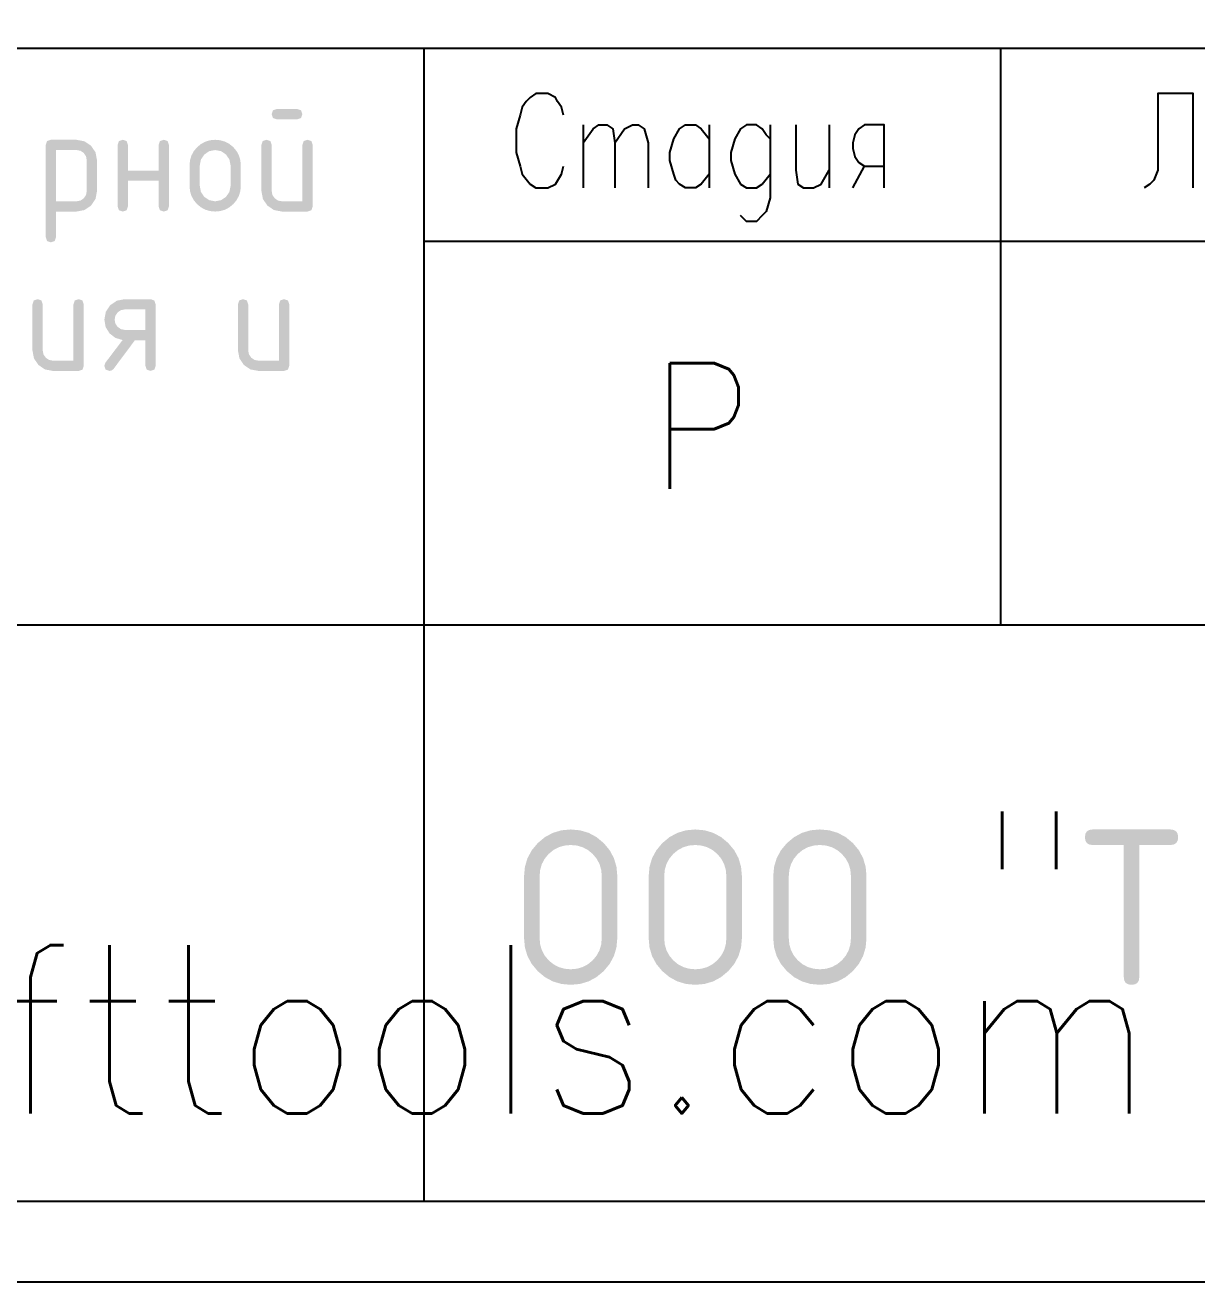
# Model space of a CAD drawing. Header units: millimetres. Extents: x 0 to 420, y 0 to 297.
# Drawn here: x 368.44 to 393.65, y 0 to 27.04 of the extents above; entities that cross this region are included whole.
import ezdxf

# ---------------------------------------------------------------- set-up
doc = ezdxf.new("R2010")
doc.units = ezdxf.units.MM
doc.layers.get('0').update_dxf_attribs({"linetype": 'CONTINUOUS'})
doc.styles.get("Standard").update_dxf_attribs({"font": 'STANDARD'})

# ---------------------------------------------------------------- blocks, each defined once
blk = doc.blocks.new('ABViewer')
at = {"color": 0, "true_color": 0x000001, "insert": (0, 0), "char_height": 0.05, "attachment_point": 1}
blk.add_mtext('ABViewer 16 trial version - www.cadsofttools.com', dxfattribs=at)

msp = doc.modelspace()

# ---------------------------------------------------------------- hatches: boundary and pattern name
at = {"true_color": 0x000007}
h = msp.add_hatch(color=0, dxfattribs=at)
h.paths.add_polyline_path([(374.630381, 24.463044), (374.630381, 23.139576), (374.602751, 23.056756), (374.520138, 23.029333), (373.968371, 23.029333), (373.797357, 23.061235), (373.655281, 23.157215), (373.559301, 23.299291), (373.527399, 23.470305), (373.527399, 24.463044), (373.554822, 24.545658), (373.637642, 24.573287), (373.720256, 24.545658), (373.747885, 24.463044), (373.747885, 23.470305), (373.764077, 23.386383), (373.812929, 23.314863), (373.884449, 23.266011), (373.968371, 23.249819), (374.409895, 23.249819), (374.409895, 24.463044), (374.437318, 24.545658), (374.520138, 24.573287), (374.602751, 24.545658)], flags=0)
h.paths.add_polyline_path([(374.297998, 25.014259), (373.858128, 25.014259), (373.775308, 25.041682), (373.747885, 25.124503), (373.775308, 25.207116), (373.858128, 25.234746), (374.297998, 25.234746), (374.380612, 25.207116), (374.408241, 25.124503), (374.380612, 25.041682)], flags=0)
h = msp.add_hatch(color=0, dxfattribs=at)
h.paths.add_polyline_path([(368.887275, 24.463044), (368.914698, 24.545658), (368.997518, 24.573287), (369.549284, 24.573287), (369.720092, 24.541179), (369.862375, 24.445405), (369.958148, 24.303123), (369.990257, 24.132315), (369.990257, 23.470305), (369.958148, 23.300393), (369.862375, 23.157766), (369.720092, 23.061304), (369.549284, 23.029333), (369.107761, 23.029333), (369.107761, 22.478118), (369.080131, 22.395505), (368.997518, 22.367875), (368.914698, 22.395505), (368.887275, 22.478118)], flags=0)
h.paths.add_polyline_path([(369.107761, 24.352801), (369.107761, 23.249819), (369.549284, 23.249819), (369.633896, 23.265942), (369.705278, 23.314312), (369.753647, 23.385487), (369.769771, 23.470305), (369.769771, 24.132315), (369.753716, 24.217822), (369.70583, 24.28886), (369.634792, 24.336747), (369.549284, 24.352801)], flags=0)
for points in [[(370.654469, 23.690792), (370.654469, 23.139576), (370.626839, 23.056756), (370.544226, 23.029333), (370.461406, 23.056756), (370.433983, 23.139576), (370.433983, 24.463044), (370.461406, 24.545658), (370.544226, 24.573287), (370.626839, 24.545658), (370.654469, 24.463044), (370.654469, 23.911829), (371.316479, 23.911829), (371.316479, 24.463044), (371.343902, 24.545658), (371.426722, 24.573287), (371.509335, 24.545658), (371.536965, 24.463044), (371.536965, 23.139576), (371.509335, 23.056756), (371.426722, 23.029333), (371.343902, 23.056756), (371.316479, 23.139576), (371.316479, 23.690792)], [(369.704607, 21.033917), (369.704607, 19.710449), (369.676978, 19.627629), (369.594364, 19.600206), (369.042598, 19.600206), (368.871583, 19.632108), (368.729507, 19.728088), (368.633527, 19.870164), (368.601625, 20.041178), (368.601625, 21.033917), (368.629048, 21.116531), (368.711869, 21.14416), (368.794482, 21.116531), (368.822112, 21.033917), (368.822112, 20.041178), (368.838304, 19.957256), (368.887155, 19.885736), (368.958675, 19.836884), (369.042598, 19.820692), (369.484121, 19.820692), (369.484121, 21.033917), (369.511544, 21.116531), (369.594364, 21.14416), (369.676978, 21.116531)], [(374.125243, 21.033917), (374.125243, 19.710449), (374.097613, 19.627629), (374.015, 19.600206), (373.463233, 19.600206), (373.292219, 19.632108), (373.150143, 19.728088), (373.054163, 19.870164), (373.022261, 20.041178), (373.022261, 21.033917), (373.049684, 21.116531), (373.132504, 21.14416), (373.215118, 21.116531), (373.242747, 21.033917), (373.242747, 20.041178), (373.258939, 19.957256), (373.307791, 19.885736), (373.379311, 19.836884), (373.463233, 19.820692), (373.904757, 19.820692), (373.904757, 21.033917), (373.93218, 21.116531), (374.015, 21.14416), (374.097613, 21.116531)], [(391.242856, 9.567207), (391.253304, 9.640278), (391.28468, 9.692471), (391.337037, 9.723787), (391.410426, 9.734225), (393.081159, 9.734225), (393.154316, 9.723787), (393.206699, 9.692471), (393.238204, 9.640278), (393.248729, 9.567207), (393.238204, 9.493818), (393.206699, 9.441461), (393.154316, 9.410085), (393.081159, 9.399638), (392.413086, 9.399638), (392.413086, 6.558674), (392.402648, 6.485604), (392.371332, 6.433411), (392.319139, 6.402095), (392.246068, 6.391656), (392.172679, 6.402095), (392.120322, 6.433411), (392.088946, 6.485604), (392.078499, 6.558674), (392.078499, 9.399638), (391.410426, 9.399638), (391.337037, 9.410085), (391.28468, 9.441461), (391.253304, 9.493818)]]:
    msp.add_hatch(color=0, dxfattribs=at).paths.add_polyline_path(points, flags=0)
h = msp.add_hatch(color=0, dxfattribs=at)
h.paths.add_polyline_path([(371.980691, 23.580549), (371.980691, 24.022072), (371.990725, 24.132031), (372.020861, 24.23367), (372.071151, 24.326937), (372.141646, 24.411781), (372.226499, 24.482363), (372.319826, 24.532842), (372.421629, 24.563167), (372.531906, 24.573287), (372.643527, 24.563271), (372.746053, 24.533255), (372.839484, 24.483293), (372.92382, 24.413435), (372.993678, 24.329107), (373.043641, 24.235737), (373.073656, 24.133374), (373.083673, 24.022072), (373.083673, 23.580549), (373.073553, 23.470271), (373.043227, 23.368468), (372.992748, 23.275141), (372.922167, 23.190288), (372.837314, 23.119793), (372.743986, 23.069503), (372.642184, 23.039367), (372.531906, 23.029333), (372.421629, 23.039367), (372.319826, 23.069503), (372.226499, 23.119793), (372.141646, 23.190288), (372.071151, 23.275141), (372.020861, 23.368468), (371.990725, 23.470271)], flags=0)
h.paths.add_polyline_path([(372.863187, 23.580549), (372.863187, 24.022072), (372.838864, 24.148645), (372.766173, 24.255787), (372.658961, 24.328479), (372.531906, 24.352801), (372.40492, 24.328479), (372.298191, 24.255787), (372.225293, 24.148645), (372.201177, 24.022072), (372.201177, 23.580549), (372.225155, 23.452391), (372.297089, 23.345731), (372.403749, 23.273797), (372.531906, 23.249819), (372.658961, 23.273935), (372.766173, 23.346833), (372.838864, 23.453562)], flags=0)
h = msp.add_hatch(color=0, dxfattribs=at)
h.paths.add_polyline_path([(370.540799, 20.264972), (370.385081, 20.310861), (370.259128, 20.408839), (370.176032, 20.544025), (370.148334, 20.703188), (370.180235, 20.873996), (370.276216, 21.016278), (370.418291, 21.112052), (370.589306, 21.14416), (371.141072, 21.14416), (371.223686, 21.116531), (371.251315, 21.033917), (371.251315, 19.710449), (371.223686, 19.627629), (371.141072, 19.600206), (371.058252, 19.627629), (371.030829, 19.710449), (371.030829, 20.261665), (370.806485, 20.261665), (370.347322, 19.645406), (370.308117, 19.611437), (370.258577, 19.600206), (370.175757, 19.627629), (370.148334, 19.710449), (370.170382, 19.777146)], flags=0)
h.paths.add_polyline_path([(370.36882, 20.703188), (370.385012, 20.618852), (370.433863, 20.547745), (370.505383, 20.498894), (370.589306, 20.482702), (371.030829, 20.482702), (371.030829, 20.923674), (370.589306, 20.923674), (370.504488, 20.907551), (370.433312, 20.859182), (370.384943, 20.7878)], flags=0)
h = msp.add_hatch(color=0, dxfattribs=at)
h.paths.add_polyline_path([(380.84865, 7.394317), (380.84865, 8.731565), (380.836471, 8.866647), (380.800005, 8.990774), (380.739354, 9.103945), (380.654622, 9.206161), (380.552415, 9.290807), (380.439303, 9.351269), (380.31534, 9.387545), (380.180577, 9.399638), (380.045408, 9.387545), (379.921092, 9.351269), (379.807731, 9.290807), (379.705429, 9.206161), (379.620783, 9.103945), (379.560322, 8.990774), (379.524045, 8.866647), (379.511953, 8.731565), (379.511953, 7.394317), (379.524045, 7.259148), (379.560322, 7.134832), (379.620783, 7.021471), (379.705429, 6.919169), (379.807731, 6.834523), (379.921092, 6.774062), (380.045408, 6.737785), (380.180577, 6.725692), (380.31534, 6.737785), (380.439303, 6.774062), (380.552415, 6.834523), (380.654622, 6.919169), (380.739354, 7.021471), (380.800005, 7.134832), (380.836471, 7.259148)], flags=0)
h.paths.add_polyline_path([(381.183237, 7.394317), (381.164849, 7.194337), (381.109719, 7.009499), (381.017899, 6.839854), (380.88944, 6.685454), (380.734806, 6.556762), (380.565187, 6.464968), (380.380478, 6.409967), (380.180577, 6.391656), (379.980279, 6.409967), (379.795277, 6.464968), (379.625572, 6.556762), (379.471163, 6.685454), (379.342471, 6.839854), (379.250677, 7.009499), (379.195676, 7.194337), (379.177365, 7.394317), (379.177365, 8.731565), (379.195676, 8.931466), (379.250677, 9.116175), (379.342471, 9.285795), (379.471163, 9.440428), (379.625572, 9.568887), (379.795277, 9.660707), (379.980279, 9.715837), (380.180577, 9.734225), (380.381271, 9.715932), (380.566565, 9.661052), (380.736357, 9.569584), (380.890542, 9.44153), (381.018596, 9.287422), (381.110064, 9.11776), (381.164944, 8.932491), (381.183237, 8.731565)], flags=0)
h = msp.add_hatch(color=0, dxfattribs=at)
h.paths.add_polyline_path([(383.528908, 7.394317), (383.528908, 8.731565), (383.51673, 8.866647), (383.480264, 8.990774), (383.419613, 9.103945), (383.334881, 9.206161), (383.232673, 9.290807), (383.119562, 9.351269), (382.995599, 9.387545), (382.860836, 9.399638), (382.725667, 9.387545), (382.601351, 9.351269), (382.48799, 9.290807), (382.385688, 9.206161), (382.301042, 9.103945), (382.240581, 8.990774), (382.204304, 8.866647), (382.192211, 8.731565), (382.192211, 7.394317), (382.204304, 7.259148), (382.240581, 7.134832), (382.301042, 7.021471), (382.385688, 6.919169), (382.48799, 6.834523), (382.601351, 6.774062), (382.725667, 6.737785), (382.860836, 6.725692), (382.995599, 6.737785), (383.119562, 6.774062), (383.232673, 6.834523), (383.334881, 6.919169), (383.419613, 7.021471), (383.480264, 7.134832), (383.51673, 7.259148)], flags=0)
h.paths.add_polyline_path([(383.863496, 7.394317), (383.845108, 7.194337), (383.789978, 7.009499), (383.698157, 6.839854), (383.569698, 6.685454), (383.415065, 6.556762), (383.245446, 6.464968), (383.060737, 6.409967), (382.860836, 6.391656), (382.660538, 6.409967), (382.475536, 6.464968), (382.305831, 6.556762), (382.151421, 6.685454), (382.02273, 6.839854), (381.930935, 7.009499), (381.875934, 7.194337), (381.857624, 7.394317), (381.857624, 8.731565), (381.875934, 8.931466), (381.930935, 9.116175), (382.02273, 9.285795), (382.151421, 9.440428), (382.305831, 9.568887), (382.475536, 9.660707), (382.660538, 9.715837), (382.860836, 9.734225), (383.06153, 9.715932), (383.246824, 9.661052), (383.416616, 9.569584), (383.570801, 9.44153), (383.698855, 9.287422), (383.790322, 9.11776), (383.845203, 8.932491), (383.863496, 8.731565)], flags=0)
h = msp.add_hatch(color=0, dxfattribs=at)
h.paths.add_polyline_path([(386.209167, 7.394317), (386.209167, 8.731565), (386.196989, 8.866647), (386.160523, 8.990774), (386.099872, 9.103945), (386.015139, 9.206161), (385.912932, 9.290807), (385.799821, 9.351269), (385.675858, 9.387545), (385.541094, 9.399638), (385.405926, 9.387545), (385.28161, 9.351269), (385.168249, 9.290807), (385.065947, 9.206161), (384.981301, 9.103945), (384.920839, 8.990774), (384.884562, 8.866647), (384.87247, 8.731565), (384.87247, 7.394317), (384.884562, 7.259148), (384.920839, 7.134832), (384.981301, 7.021471), (385.065947, 6.919169), (385.168249, 6.834523), (385.28161, 6.774062), (385.405926, 6.737785), (385.541094, 6.725692), (385.675858, 6.737785), (385.799821, 6.774062), (385.912932, 6.834523), (386.015139, 6.919169), (386.099872, 7.021471), (386.160523, 7.134832), (386.196989, 7.259148)], flags=0)
h.paths.add_polyline_path([(386.543755, 7.394317), (386.525367, 7.194337), (386.470237, 7.009499), (386.378416, 6.839854), (386.249957, 6.685454), (386.095324, 6.556762), (385.925705, 6.464968), (385.740996, 6.409967), (385.541094, 6.391656), (385.340796, 6.409967), (385.155795, 6.464968), (384.986089, 6.556762), (384.83168, 6.685454), (384.702989, 6.839854), (384.611194, 7.009499), (384.556193, 7.194337), (384.537883, 7.394317), (384.537883, 8.731565), (384.556193, 8.931466), (384.611194, 9.116175), (384.702989, 9.285795), (384.83168, 9.440428), (384.986089, 9.568887), (385.155795, 9.660707), (385.340796, 9.715837), (385.541094, 9.734225), (385.741788, 9.715932), (385.927083, 9.661052), (386.096874, 9.569584), (386.25106, 9.44153), (386.379114, 9.287422), (386.470581, 9.11776), (386.525461, 8.932491), (386.543755, 8.731565)], flags=0)

# ---------------------------------------------------------------- linework, layer by layer
at = {"color": 0, "true_color": 0x000007}
for points in [[(0.211668, 0), (420.073667, 0), (420.073667, 296.925999), (0.211668, 296.925999)], [(7.239002, 1.735667), (418.338, 1.735667), (418.338, 295.190332), (7.239002, 295.190332)]]:
    msp.add_lwpolyline(points, close=True, dxfattribs=at)
for points in [[(265.472333, 26.543), (418.338, 26.543)], [(377.020667, 26.543), (377.020667, 1.735667)], [(389.424333, 26.543), (389.424333, 14.139333)], [(380.026333, 25.103667), (379.984, 25.273), (379.899333, 25.4), (379.857, 25.484667), (379.687667, 25.569333), (379.433667, 25.569333), (379.306667, 25.484667), (379.222, 25.4), (379.137333, 25.273), (379.095, 25.103667), (379.010333, 24.807333), (379.010333, 24.299333), (379.095, 24.003), (379.137333, 23.833667), (379.306667, 23.622), (379.433667, 23.537333), (379.687667, 23.537333), (379.857, 23.622), (379.984, 23.833667), (380.026333, 24.003)], [(393.573, 23.537333), (393.573, 25.569333), (392.811, 25.569333), (392.811, 23.918333), (392.726333, 23.706667), (392.641667, 23.622), (392.514667, 23.537333)], [(380.449667, 24.892), (380.449667, 23.537333)], [(380.449667, 24.511), (380.661333, 24.807333), (380.788333, 24.892), (380.957667, 24.892), (381.084667, 24.807333), (381.127, 24.511), (381.127, 23.537333)], [(381.127, 24.511), (381.338667, 24.807333), (381.508, 24.892), (381.635, 24.892), (381.762, 24.807333), (381.846667, 24.511), (381.846667, 23.537333)], [(383.159, 23.833667), (382.989667, 23.622), (382.862667, 23.537333), (382.651, 23.537333), (382.524, 23.622), (382.439333, 23.706667), (382.397, 23.833667), (382.312333, 24.13), (382.312333, 24.299333), (382.397, 24.595667), (382.524, 24.807333), (382.651, 24.892), (382.862667, 24.892), (382.989667, 24.807333), (383.159, 24.595667)], [(383.159, 24.892), (383.159, 23.537333)], [(384.471333, 24.595667), (384.386667, 24.680333), (384.302, 24.807333), (384.175, 24.892), (383.963333, 24.892), (383.836333, 24.807333), (383.709333, 24.595667), (383.624667, 24.299333), (383.624667, 24.13), (383.709333, 23.833667), (383.836333, 23.622), (383.963333, 23.537333), (384.175, 23.537333), (384.302, 23.622), (384.471333, 23.833667)], [(384.471333, 24.892), (384.471333, 23.325667), (384.386667, 23.029333), (384.302, 22.944667), (384.175, 22.817667), (383.963333, 22.817667), (383.836333, 22.944667)], [(385.021667, 24.892), (385.021667, 23.918333), (385.064, 23.622), (385.191, 23.537333), (385.402667, 23.537333), (385.572, 23.622), (385.741333, 23.918333)], [(385.741333, 24.892), (385.741333, 23.537333)], [(386.926667, 23.537333), (386.926667, 24.892), (386.503333, 24.892), (386.376333, 24.807333), (386.291667, 24.680333), (386.249333, 24.511), (386.249333, 24.384), (386.291667, 24.214667), (386.376333, 24.087667), (386.503333, 24.003), (386.926667, 24.003)], [(386.249333, 23.537333), (386.503333, 24.003)], [(377.020667, 22.394333), (418.338, 22.394333)], [(319.193333, 14.139333), (418.338, 14.139333)], [(265.472333, 1.735667), (418.338, 1.735667)]]:
    msp.add_lwpolyline(points, dxfattribs=at)

# ---------------------------------------------------------------- block references
at = {"color": 0, "true_color": 0x000000, "xscale": 72.47926, "yscale": 72.47926}
msp.add_blockref('ABViewer', (280.119667, 7.247926), dxfattribs=at)

# ---------------------------------------------------------------- texts
at = {"color": 0, "true_color": 0x000007, "attachment_point": 1}
for s, insert, char_height, width in [('P', (381.889007, 19.768977), 2.70864, 1.50479996), ('"', (388.876729, 10.120336), 3.728685, 1.24289501)]:
    msp.add_mtext(s, dxfattribs=dict(at, insert=insert, char_height=char_height, width=width))

doc.saveas('drawing.dxf')
